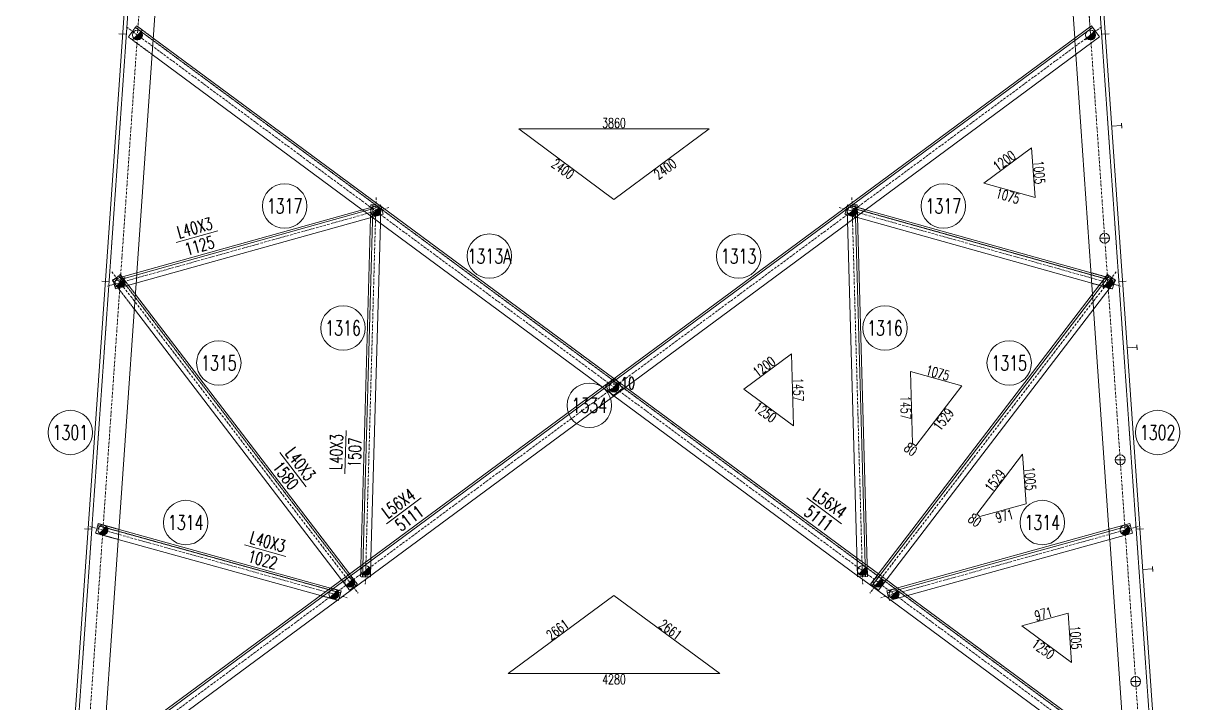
# Model space of a CAD drawing. Extents: x -62666 to 126696, y -48828 to 60042.
# Drawn here: x -57954 to -53172, y -43758 to -41009 of the extents above; entities that cross this region are included whole.
import ezdxf
from ezdxf.enums import TextEntityAlignment as Align

# ---------------------------------------------------------------- set-up
doc = ezdxf.new("R2010")
doc.units = 0
doc.header["$MEASUREMENT"] = 0
doc.linetypes.add('Dash', pattern=[2.75, 2, -0.75])
doc.linetypes.add('DashDot', pattern=[15.6, 9, -3, 0.6, -3])
doc.layers.get('0').update_dxf_attribs({"linetype": 'CONTINUOUS', "lineweight": 25})
doc.styles.get("Standard").update_dxf_attribs({"font": 'simplex.shx', "width": 0.7, "height": 3, "bigfont": 'gbhzfs.shx'})

# ---------------------------------------------------------------- blocks, each defined once
blk = doc.blocks.new('M16X50S')
at = {"color": 3, "linetype": 'Continuous', "lineweight": 13}
blk.add_line((-1, -1), (1, 1), dxfattribs=at)
blk.add_circle((0, 0), 1, dxfattribs=at)
for radius in [0.9, 0.8, 0.7, 0.6, 0.5, 0.4, 0.3, 0.2, 0.1]:
    blk.add_arc((0, 0), radius, 225, 45, dxfattribs=at)
blk = doc.blocks.new('M16X40S')
at = {"color": 3, "linetype": 'Continuous', "lineweight": 13}
blk.add_line((-0.707, -0.707), (0.707, 0.707), dxfattribs=at)
blk.add_circle((0, 0), 1, dxfattribs=at)
for radius in [0.9, 0.8, 0.7, 0.6, 0.5, 0.4, 0.3, 0.2, 0.1]:
    blk.add_arc((0, 0), radius, 225, 45, dxfattribs=at)
blk = doc.blocks.new('StepBolt')
at = {"color": 3, "linetype": 'Continuous', "lineweight": 13}
for p, q in [((-1, 0), (1, 0)), ((0, 0), (0, -1))]:
    blk.add_line(p, q, dxfattribs=at)
blk.add_circle((0, 0), 1, dxfattribs=at)

msp = doc.modelspace()

# ---------------------------------------------------------------- linework, layer by layer
at = {"color": 2, "linetype": 'DashDot', "lineweight": 0}
for p, q in [((-53730.61135, -39654.06354), (-53632.73757, -41055.6504)), ((-57397.97969, -39698.95423), (-57492.71872, -41055.6504)), ((-57452.31531, -40477.05939), (-57912.72815, -47070.3331)), ((-53673.14098, -40477.05939), (-53212.72815, -47070.3331)), ((-53588.50316, -41022.96528), (-57746.96068, -44095.67896)), ((-57536.95313, -41022.96528), (-53378.49845, -44095.67687)), ((-56526.18735, -41713.64765), (-56569.91758, -43279.81948)), ((-54599.25654, -41713.68159), (-54555.53128, -43279.83754)), ((-56474.72468, -41753.8728), (-57615.68841, -42072.90662)), ((-54650.70185, -41753.87364), (-53509.73434, -42072.91667)), ((-57596.17982, -42014.40506), (-56599.26394, -43316.0354)), ((-53529.29483, -42014.43188), (-54526.18507, -43316.04461)), ((-57685.77293, -43045.8391), (-56644.03159, -43334.59972)), ((-53439.73303, -43045.85274), (-54481.42106, -43334.60683))]:
    msp.add_line(p, q, dxfattribs=at)
at = {"color": 1, "linetype": 'Dash', "lineweight": 0}
for p, q in [((-57499.29583, -40503.85176), (-57953.78747, -47012.33196)), ((-53626.16047, -40503.85176), (-53171.66882, -47012.33196)), ((-57529.46497, -41063.31287), (-57496.18557, -41018.27419)), ((-57500.93977, -41024.70829), (-53390.74081, -44061.76338)), ((-57496.18557, -41018.27419), (-57428.44569, -41068.32767)), ((-57433.06936, -41134.54026), (-57529.46497, -41063.31287)), ((-53692.38693, -41134.54026), (-53697.0106, -41068.32767)), ((-56539.01997, -41743.29998), (-56581.07555, -43249.49519)), ((-56547.01683, -41743.076), (-56548.47395, -41795.26155)), ((-56529.02389, -41743.57996), (-56547.01683, -41743.076)), ((-56507.45118, -41759.19008), (-56529.02389, -41743.57996)), ((-56513.9316, -41744.0686), (-56507.23353, -41749.01785)), ((-54611.51759, -41744.06335), (-54543.15543, -41763.17912)), ((-56541.51537, -41793.31581), (-56582.29424, -41763.18402)), ((-56509.07336, -41817.28745), (-56507.45118, -41759.19008)), ((-54627.19692, -41781.21339), (-54618.18476, -41748.98978)), ((-54576.97123, -41795.25775), (-54627.19692, -41781.21339)), ((-54618.57803, -41750.39595), (-53535.39399, -42053.28128)), ((-54616.372, -41817.27937), (-54577.16523, -41788.3092)), ((-57593.81552, -42050.38422), (-57562.06129, -42026.05997)), ((-57568.41214, -42030.92482), (-56607.97908, -43284.92109)), ((-57562.06129, -42026.05997), (-57500.90108, -42105.91424)), ((-57497.74333, -42060.69422), (-57494.7852, -42018.33278)), ((-53630.67111, -42018.33254), (-53533.23927, -42045.57692)), ((-57505.11101, -42166.2019), (-57593.81552, -42050.38422)), ((-53544.01288, -42084.09872), (-53627.71297, -42060.69409)), ((-53533.23927, -42045.57692), (-53544.01288, -42084.09872)), ((-53620.345, -42166.20607), (-53624.55495, -42105.91801)), ((-55597.67802, -42476.47927), (-55557.46495, -42446.76554)), ((-55562.72815, -42446.91957), (-55515.6119, -42481.73409)), ((-55557.46495, -42446.76554), (-55527.7512, -42486.97864)), ((-55562.72815, -42516.54862), (-55609.84439, -42481.73409)), ((-55567.96428, -42516.69237), (-55597.67802, -42476.47927)), ((-55527.7512, -42486.97864), (-55567.96428, -42516.69237)), ((-57662.20473, -43073.1261), (-57651.5213, -43034.57919)), ((-57651.5213, -43034.57919), (-57567.37908, -43057.9026)), ((-57570.22259, -43098.62266), (-57662.20473, -43073.1261)), ((-57653.65798, -43042.28857), (-56669.73647, -43315.02209)), ((-53555.23365, -43098.62348), (-53558.07716, -43057.90335)), ((-56548.94514, -43245.27133), (-56546.96002, -43174.17546)), ((-54578.48888, -43174.18092), (-54537.63041, -43204.37154)), ((-56587.81859, -43204.36615), (-56589.07242, -43249.2712)), ((-56633.38246, -43304.38049), (-56665.83284, -43262.01143)), ((-56633.65758, -43238.2369), (-56601.62824, -43280.05624)), ((-56589.07242, -43249.2712), (-56555.62619, -43250.20801)), ((-54569.8066, -43250.22537), (-54576.50397, -43245.27664)), ((-54491.78995, -43238.24338), (-54459.61469, -43262.0179)), ((-56683.22317, -43344.49032), (-56751.74913, -43325.49558)), ((-56710.89846, -43295.31074), (-56667.59979, -43307.31271)), ((-56667.59979, -43307.31271), (-56676.53378, -43339.54748)), ((-56601.62824, -43280.05624), (-56633.38246, -43304.38049)), ((-54414.5504, -43295.31623), (-54373.69997, -43325.5009)), ((-54442.2254, -43344.49603), (-54448.91992, -43339.54939))]:
    msp.add_line(p, q, dxfattribs=at)
at = {"color": 7, "linetype": 'Continuous', "lineweight": 0}
for p, q in [((-53624.51652, -41024.70829), (-57734.71831, -44061.76547)), ((-54586.424, -41743.33414), (-54544.37322, -43249.51346)), ((-56506.84843, -41750.39488), (-57590.02858, -42053.27138)), ((-53557.06273, -42030.95221), (-54517.47043, -43284.93067)), ((-53471.84823, -43042.30251), (-54455.71655, -43315.02908))]:
    msp.add_line(p, q, dxfattribs=at)
at = {"color": 1, "linetype": 'Continuous', "lineweight": 0}
for p, q in [((-55176.73003, -41435.93939), (-55948.72626, -41435.93939)), ((-55948.72626, -41435.93939), (-55562.72815, -41721.15612)), ((-55562.72815, -41721.15612), (-55176.73003, -41435.93939)), ((-53871.40007, -41513.11177), (-54064.39724, -41655.71874)), ((-53857.39979, -41713.60083), (-53871.40007, -41513.11177)), ((-54064.39724, -41655.71874), (-53857.39979, -41713.60083)), ((-54844.21634, -42347.1353), (-55037.21729, -42489.74507)), ((-54836.0851, -42638.36307), (-54844.21634, -42347.1353)), ((-54154.59858, -42476.4128), (-54361.59603, -42418.53071)), ((-54361.59603, -42418.53071), (-54353.46479, -42709.75848)), ((-55037.21729, -42489.74507), (-54836.0851, -42638.36307)), ((-54340.59736, -42719.26631), (-54154.59858, -42476.4128)), ((-54353.46479, -42709.75848), (-54340.59736, -42719.26631)), ((-53907.86492, -42753.80108), (-54093.8637, -42996.6546)), ((-53893.86458, -42954.29087), (-53907.86492, -42753.80108)), ((-54080.99528, -43006.16317), (-53893.86458, -42954.29087)), ((-54093.8637, -42996.6546), (-54080.99528, -43006.16317)), ((-55562.72815, -43325.07151), (-55990.7272, -43641.32304)), ((-55134.72909, -43641.32304), (-55562.72815, -43325.07151)), ((-53723.57494, -43397.02693), (-53910.70563, -43448.89923)), ((-53709.57462, -43597.51635), (-53723.57494, -43397.02693)), ((-53910.70563, -43448.89923), (-53709.57462, -43597.51635)), ((-55990.7272, -43641.32304), (-55134.72909, -43641.32304))]:
    msp.add_line(p, q, dxfattribs=at)
at = {"color": 7, "linetype": 'Continuous', "lineweight": 13}
for p, q in [((-57167.05523, -41848.81682), (-57335.59065, -41895.94233)), ((-56647.58229, -42657.64036), (-56652.46669, -42832.57218)), ((-56915.43753, -42746.98318), (-56809.0293, -42885.91585)), ((-56343.60294, -42930.66028), (-56484.34879, -43034.65839)), ((-54781.85524, -42930.65889), (-54641.10939, -43034.65699)), ((-57059.86277, -43120.75323), (-56891.22161, -43167.49893))]:
    msp.add_line(p, q, dxfattribs=at)
at = {"color": 7, "linetype": 'Continuous', "lineweight": 0}
for points in [[(-57514.25939, -40502.80684), (-57949.94255, -46741.94295)], [(-53611.19691, -40502.80684), (-53175.51374, -46741.94295)], [(-57494.7852, -42018.33278), (-57389.56305, -40511.51448)], [(-53697.0106, -41068.32767), (-53735.89325, -40511.51448)], [(-53629.27072, -41018.27419), (-57739.47251, -44055.33138)], [(-53595.99133, -41063.31287), (-53629.27072, -41018.27419)], [(-57428.44569, -41068.32767), (-56513.9316, -41744.0686)], [(-54577.16523, -41788.3092), (-53595.99133, -41063.31287)], [(-56582.29424, -41763.18402), (-57433.06936, -41134.54026)], [(-53624.55495, -42105.91801), (-53692.38693, -41134.54026)], [(-56509.00307, -41742.6905), (-57592.18323, -42045.567)], [(-56498.22986, -41781.21241), (-56509.00307, -41742.6905)], [(-54618.18476, -41748.98978), (-54616.42331, -41742.69159)], [(-54617.99285, -41759.22367), (-54596.42008, -41743.61394)], [(-54616.42331, -41742.69159), (-54611.51759, -41744.06335)], [(-54596.42008, -41743.61394), (-54578.42713, -41743.11029)], [(-54578.42713, -41743.11029), (-54536.37635, -43249.28961)], [(-57581.41002, -42084.08892), (-56498.22986, -41781.21241)], [(-56548.47395, -41795.26155), (-56587.81859, -43204.36615)], [(-55609.84439, -42481.73409), (-56541.51537, -41793.31581)], [(-56507.23353, -41749.01785), (-55562.72815, -42446.91957)], [(-54576.36069, -43250.40883), (-54617.99285, -41759.22367)], [(-53627.71297, -42060.69409), (-54576.97123, -41795.25775)], [(-54543.15543, -41763.17912), (-53630.67111, -42018.33254)], [(-57706.19312, -44100.37005), (-54616.372, -41817.27937)], [(-56546.96002, -43174.17546), (-56509.07336, -41817.28745)], [(-53563.41382, -42026.08768), (-54523.82151, -43280.06613)], [(-53531.65839, -42050.41035), (-53563.41382, -42026.08768)], [(-57631.26299, -43972.74266), (-57497.74333, -42060.69422)], [(-57592.18323, -42045.567), (-57581.41002, -42084.08892)], [(-54492.06608, -43304.38881), (-53531.65839, -42050.41035)], [(-57500.90108, -42105.91424), (-56633.65758, -43238.2369)], [(-56665.83284, -43262.01143), (-57505.11101, -42166.2019)], [(-53558.07716, -43057.90335), (-53620.345, -42166.20607)], [(-55515.6119, -42481.73409), (-54578.48888, -43174.18092)], [(-54576.50397, -43245.27664), (-55562.72815, -42516.54862)], [(-53473.98513, -43034.59319), (-54457.85344, -43307.31976)], [(-53463.30065, -43073.13981), (-53473.98513, -43034.59319)], [(-57567.37908, -43057.9026), (-56710.89846, -43295.31074)], [(-54447.16896, -43345.86637), (-53463.30065, -43073.13981)], [(-56751.74913, -43325.49558), (-57570.22259, -43098.62266)], [(-53494.19276, -43972.7505), (-53555.23365, -43098.62348)], [(-54537.63041, -43204.37154), (-54491.78995, -43238.24338)], [(-56555.62619, -43250.20801), (-56549.0881, -43250.39113)], [(-56549.0881, -43250.39113), (-56548.94514, -43245.27133)], [(-54536.37635, -43249.28961), (-54576.36069, -43250.40883)], [(-54448.91992, -43339.54939), (-54569.8066, -43250.22537)], [(-54459.61469, -43262.0179), (-54414.5504, -43295.31623)], [(-54523.82151, -43280.06613), (-54492.06608, -43304.38881)], [(-54457.85344, -43307.31976), (-54447.16896, -43345.86637)], [(-54373.69997, -43325.5009), (-53496.39451, -43973.74811)], [(-56678.28322, -43345.85962), (-56683.22317, -43344.49032)], [(-56676.53378, -43339.54748), (-56678.28322, -43345.85962)], [(-53554.8079, -44000.21509), (-54442.2254, -43344.49603)]]:
    msp.add_lwpolyline(points, dxfattribs=at)
at = {"color": 3, "linetype": 'Continuous', "lineweight": 20}
for points in [[(-57567.53652, -41050.4258), (-57537.6094, -41052.51563)], [(-53557.91977, -41050.42582), (-53587.84689, -41052.51565)], [(-53506.18489, -41432.40682), (-53507.57811, -41412.4554)], [(-53506.8815, -41422.43111), (-53546.78433, -41425.21755)], [(-57637.53809, -42052.87294), (-57607.61097, -42054.96277)], [(-53487.91825, -42052.87218), (-53517.84537, -42054.96201)], [(-53444.18656, -42320.24476), (-53484.08939, -42323.0312)], [(-53443.48995, -42330.22046), (-53444.88317, -42310.26905)], [(-57707.53967, -43055.32005), (-57677.61254, -43057.40989)], [(-53417.91514, -43055.34138), (-53447.84226, -43057.43122)], [(-53381.49162, -43218.0584), (-53421.39444, -43220.84485)], [(-53380.79501, -43228.03411), (-53382.18823, -43208.0827)]]:
    msp.add_lwpolyline(points, dxfattribs=at)
at = {"color": 7, "linetype": 'Continuous', "lineweight": 13}
for centre in [(-56896.72681, -41748.30759), (-54228.69728, -41748.31191), (-56067.28604, -41951.00395), (-55058.1712, -41951.00465), (-56659.99655, -42242.36924), (-54465.44896, -42242.40001), (-57163.32523, -42383.85621), (-53962.1444, -42383.88186), (-55662.44309, -42555.41903), (-57764.5161, -42665.4038), (-53360.94019, -42665.4038), (-57297.10597, -43030.08676), (-53828.38532, -43030.09916)]:
    msp.add_circle(centre, 90, dxfattribs=at)

# ---------------------------------------------------------------- block references
at = {"color": 3, "linetype": 'Continuous', "lineweight": 13, "xscale": 20.00000000000728, "yscale": 20.00000000000728, "zscale": 20.00000000000454}
for name, p in [('M16X50S', (-57492.71872, -41055.6504)), ('M16X50S', (-53632.73757, -41055.65038)), ('M16X40S', (-56527.72106, -41768.694)), ('M16X40S', (-54597.75427, -41768.70807)), ('StepBolt', (-53575.2911, -41878.30404)), ('M16X50S', (-57562.72024, -42058.09676)), ('M16X50S', (-53562.736, -42058.09752)), ('M16X50S', (-55562.72485, -42481.73652)), ('StepBolt', (-53512.59616, -42776.11769)), ('M16X40S', (-57632.72335, -43060.56596)), ('M16X40S', (-53492.73443, -43060.54463)), ('M16X40S', (-56568.37928, -43224.81683)), ('M16X40S', (-54557.06982, -43224.82215)), ('M16X40S', (-56632.72019, -43272.35878)), ('M16X40S', (-54492.72886, -43272.36414)), ('M16X40S', (-56697.06111, -43319.90074)), ('M16X40S', (-54428.3879, -43319.90613)), ('StepBolt', (-53449.90122, -43673.93133))]:
    msp.add_blockref(name, p, dxfattribs=at)

# ---------------------------------------------------------------- texts
at = {"color": 7, "linetype": 'Continuous', "lineweight": 20, "width": 0.7}
for s, p in [('3860', (-55562.72815, -41411.93939)), ('4280', (-55562.72815, -43665.32304))]:
    msp.add_text(s, height=40, dxfattribs=at).set_placement(p, align=Align.MIDDLE_CENTER)
for s, rotation, p in [('1200', 36.46095733, (-53982.16125, -41565.11297)), ('2400', 323.53904267, (-55769.9898, -41597.85004)), ('2400', 36.46095733, (-55355.46649, -41597.85004)), ('1005', 273.99451923, (-53840.45823, -41611.68443)), ('1075', 344.37757068, (-53967.36164, -41707.77316)), ('1200', 36.46095733, (-54954.97941, -42399.1379)), ('1075', 344.37757068, (-54251.63418, -42424.35838)), ('1457', 271.59931448, (-54816.16007, -42492.07935)), ('1250', 323.53904267, (-54950.91379, -42583.35635)), ('1457', 271.59931448, (-54381.52106, -42564.81442)), ('1529', 52.55190186, (-54228.54426, -42612.43257)), ('80', 323.53904267, (-54361.29367, -42733.81468)), ('1529', 52.55190186, (-54019.91802, -42860.63482)), ('1005', 273.99451923, (-53876.92306, -42852.37411)), ('971', 15.49327987, (-53981.01892, -43003.3549)), ('80', 323.53904267, (-54101.69209, -43020.71117)), ('971', 15.49327987, (-53823.55129, -43399.8352)), ('2661', 36.46095733, (-55790.99027, -43463.89499)), ('2661', 323.53904267, (-55334.46602, -43463.89499)), ('1005', 273.99451923, (-53692.63308, -43495.59978)), ('1250', 323.53904267, (-53824.40272, -43542.51008))]:
    msp.add_text(s, height=40, rotation=rotation, dxfattribs=at).set_placement(p, align=Align.MIDDLE_CENTER)
at = {"color": 7, "linetype": 'Continuous', "lineweight": 13, "width": 0.7}
for s, p in [('1317', (-56896.72681, -41748.30759)), ('1317', (-54228.69728, -41748.31191)), ('1313A', (-56067.28604, -41951.00395)), ('1313', (-55058.1712, -41951.00465)), ('1316', (-56659.99655, -42242.36924)), ('1316', (-54465.44896, -42242.40001)), ('1315', (-57163.32523, -42383.85621)), ('1315', (-53962.1444, -42383.88186)), ('1334', (-55662.44309, -42555.41903)), ('1301', (-57764.5161, -42665.4038)), ('1302', (-53360.94019, -42665.4038)), ('1314', (-57297.10597, -43030.08676)), ('1314', (-53828.38532, -43030.09916))]:
    msp.add_text(s, height=60, dxfattribs=at).set_placement(p, align=Align.MIDDLE_CENTER)
for s, rotation, p in [('L40X3', 15.6219406, (-57261.42282, -41836.26528)), ('1125', 15.6219406, (-57241.22306, -41908.49387)), ('L40X3', 88.40061803, (-56687.50979, -42744.05634)), ('1507', 88.40061803, (-56612.53919, -42746.1562)), ('L40X3', 307.44842626, (-56832.46383, -42793.64553)), ('1580', 307.44842626, (-56892.003, -42839.2535)), ('L56X4', 36.46095733, (-56436.26117, -42952.49951)), ('L56X4', 323.53904267, (-54689.19701, -42952.49811)), ('5111', 36.46095733, (-56391.69056, -43012.81916)), ('5111', 323.53904267, (-54733.76762, -43012.81776)), ('L40X3', 344.50714122, (-56965.52648, -43107.98835)), ('1022', 344.50714122, (-56985.55791, -43180.26381))]:
    msp.add_text(s, height=50, rotation=rotation, dxfattribs=at).set_placement(p, align=Align.MIDDLE_CENTER)
msp.add_text('-10', height=48, dxfattribs=at).set_placement((-55572.44309, -42465.41903), align=Align.MIDDLE_LEFT)

doc.saveas('drawing.dxf')
